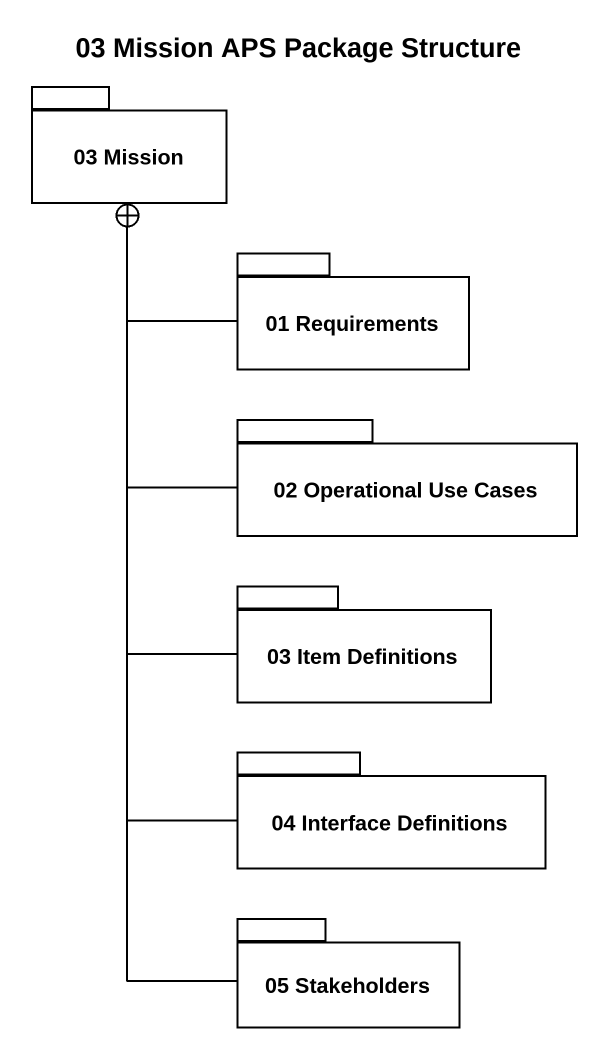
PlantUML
@startuml
title 03 Mission APS Package Structure
package "03 Mission" as p03_Mission {
}
package "01 Requirements" as p01_Requirements {
}
package "02 Operational Use Cases" as p02_Operational_Use_Cases {
}
package "03 Item Definitions" as p03_Item_Definitions {
}
package "04 Interface Definitions" as p04_Interface_Definitions {
}
package "05 Stakeholders" as p05_Stakeholders {
}
p01_Requirements -up-+ p03_Mission
p02_Operational_Use_Cases -up-+ p03_Mission
p03_Item_Definitions -up-+ p03_Mission
p04_Interface_Definitions -up-+ p03_Mission
p05_Stakeholders -up-+ p03_Mission
@enduml
